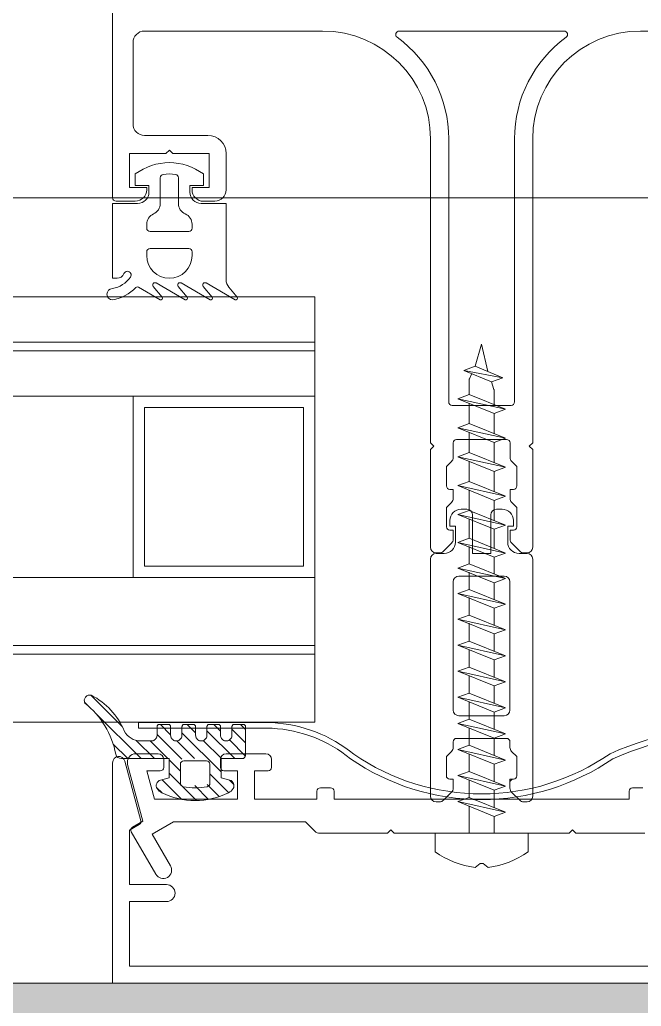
# Model space of a CAD drawing. Extents: x -2598 to 23780, y 0 to 8114.
# Drawn here: x 4485.1 to 4490.57, y 319.8 to 328.49 of the extents above; entities that cross this region are included whole.
import ezdxf

# ---------------------------------------------------------------- set-up
doc = ezdxf.new("R2010")
doc.units = 0
doc.header["$LTSCALE"] = 25
doc.header["$MEASUREMENT"] = 0
doc.layers.get('0').update_dxf_attribs({"color": 9, "lineweight": 9})
for name, color, linetype, lineweight in [('06D', 9, 'Continuous', 9), ('09', 9, 'Continuous', 9), ('10', 9, 'Continuous', 9), ('15', 9, 'Continuous', 9), ('40', 9, 'Continuous', 9), ('40B', 9, 'Continuous', 9)]:
    doc.layers.add(name, color=color, linetype=linetype, lineweight=lineweight)

# ---------------------------------------------------------------- blocks, each defined once
blk = doc.blocks.new('vid u')
at = {"lineweight": 5, "ltscale": 0.5}
for p, q in [((-18169.01363722594, 6488.984243593892), (-18169.5917803477, 6487.02222037829)), ((-18169.01363722594, 6488.984243593892), (-18168.46316009275, 6486.56002624704)), ((-18170.57398603112, 6486.664726745584), (-18169.57391683199, 6487.028722166215)), ((-18167.15747432501, 6486.009077898542), (-18170.57398603112, 6486.664726745584)), ((-18168.15754352408, 6485.645082477796), (-18170.57398603112, 6486.664726745584)), ((-18169.8888391411, 6486.375621543634), (-18170.09530629137, 6485.926210781574)), ((-18169.57391683199, 6487.028722166215), (-18167.15747432501, 6486.009077898542)), ((-18170.11356802681, 6484.528285822519), (-18170.11356802681, 6485.842717049892)), ((-18167.15747432501, 6486.009077898542), (-18168.15754352408, 6485.645082477796)), ((-18168.15754352408, 6485.645082477796), (-18167.92561430749, 6484.97575004605)), ((-18167.91459080944, 6483.636622873591), (-18167.91459080944, 6484.910268127103)), ((-18171.11363722594, 6484.164290401833), (-18170.11356802681, 6484.528285822519)), ((-18167.91459080947, 6482.867109540315), (-18171.11363722594, 6484.164290401833)), ((-18166.91452161039, 6483.231104960946), (-18171.11363722594, 6484.164290401833)), ((-18170.11356802681, 6484.528285822519), (-18166.91452161039, 6483.231104960946)), ((-18170.11356802681, 6484.528285822519), (-18166.91452161039, 6483.231104960946)), ((-18170.11356802681, 6481.974192856045), (-18170.11356802681, 6483.758772489174)), ((-18166.91452161039, 6483.231104960946), (-18167.91459080947, 6482.867109540315)), ((-18167.91459080947, 6481.08252990713), (-18167.91459080947, 6482.867109540315)), ((-18171.11363722594, 6481.610197435357), (-18170.11356802681, 6481.974192856045)), ((-18170.11356802681, 6481.974192856045), (-18166.91452161039, 6480.677011994471)), ((-18170.11356802681, 6481.974192856045), (-18166.91452161039, 6480.677011994471)), ((-18167.91459080947, 6480.313016573841), (-18171.11363722594, 6481.610197435357)), ((-18166.91452161039, 6480.677011994471), (-18171.11363722594, 6481.610197435357)), ((-18170.11356802681, 6479.42009988957), (-18170.11356802682, 6481.204679522702)), ((-18166.91452161039, 6480.677011994471), (-18167.91459080947, 6480.313016573841)), ((-18167.91459080944, 6478.528436940642), (-18167.91459080944, 6480.313016573827)), ((-18171.11363722594, 6479.05610446888), (-18170.11356802681, 6479.42009988957)), ((-18170.11356802681, 6479.42009988957), (-18166.91452161039, 6478.122919027996)), ((-18170.11356802681, 6479.42009988957), (-18166.91452161039, 6478.122919027996)), ((-18167.91459080947, 6477.758923607367), (-18171.11363722594, 6479.05610446888)), ((-18166.91452161039, 6478.122919027996), (-18171.11363722594, 6479.05610446888)), ((-18170.11356802681, 6476.866006923095), (-18170.11356802681, 6478.650586556224)), ((-18166.91452161039, 6478.122919027996), (-18167.91459080947, 6477.758923607367)), ((-18167.91459080947, 6475.974343974181), (-18167.91459080947, 6477.758923607367)), ((-18171.11363722594, 6476.502011502408), (-18170.11356802681, 6476.866006923095)), ((-18170.11356802681, 6476.866006923095), (-18166.91452161039, 6475.568826061523)), ((-18170.11356802681, 6476.866006923095), (-18166.91452161039, 6475.568826061523)), ((-18167.91459080947, 6475.204830640892), (-18171.11363722594, 6476.502011502408)), ((-18166.91452161039, 6475.568826061523), (-18171.11363722594, 6476.502011502408)), ((-18170.11356802681, 6474.311913956623), (-18170.11356802681, 6476.09649358975)), ((-18166.91452161039, 6475.568826061523), (-18167.91459080947, 6475.204830640892)), ((-18167.91459080947, 6473.420251007708), (-18167.91459080947, 6475.204830640892)), ((-18171.11363722594, 6473.947918535934), (-18170.11356802681, 6474.311913956623)), ((-18170.11356802681, 6474.311913956623), (-18166.91452161039, 6473.014733095048)), ((-18170.11356802681, 6474.311913956623), (-18166.91452161039, 6473.014733095048)), ((-18167.91459080947, 6472.650737674418), (-18171.11363722594, 6473.947918535934)), ((-18166.91452161039, 6473.014733095048), (-18171.11363722594, 6473.947918535934)), ((-18170.11356802681, 6471.857820990148), (-18170.11356802681, 6473.542400623276)), ((-18166.91452161039, 6473.014733095048), (-18167.91459080947, 6472.650737674418)), ((-18167.91459080947, 6470.966158041233), (-18167.91459080947, 6472.650737674418)), ((-18171.11363722594, 6471.49382556946), (-18170.11356802681, 6471.857820990148)), ((-18170.11356802681, 6471.857820990148), (-18166.91452161039, 6470.560640128574)), ((-18170.11356802681, 6471.857820990148), (-18166.91452161039, 6470.560640128574)), ((-18167.91459080947, 6470.196644707944), (-18171.11363722594, 6471.49382556946)), ((-18166.91452161039, 6470.560640128574), (-18171.11363722594, 6471.49382556946)), ((-18170.11356802681, 6469.603728023674), (-18170.11356802681, 6471.139168768307)), ((-18166.91452161039, 6470.560640128574), (-18167.91459080947, 6470.196644707944)), ((-18167.91459080947, 6468.712065074758), (-18167.91459080947, 6470.196644707944)), ((-18171.11363722594, 6469.239732602929), (-18170.11356802681, 6469.603728023674)), ((-18167.91459080947, 6467.942551741412), (-18171.11363722594, 6469.239732602929)), ((-18166.91452161039, 6468.306547162099), (-18171.11363722594, 6469.239732602929)), ((-18170.11356802681, 6469.603728023674), (-18166.91452161039, 6468.306547162099)), ((-18170.11356802681, 6469.603728023674), (-18166.91452161039, 6468.306547162099)), ((-18170.11356802681, 6467.349635057141), (-18170.11356802681, 6468.885075801834)), ((-18166.91452161039, 6468.306547162099), (-18167.91459080947, 6467.942551741412)), ((-18171.11363722594, 6466.985639636511), (-18170.11356802681, 6467.349635057141)), ((-18170.11356802681, 6467.349635057141), (-18166.91452161039, 6466.052454195627)), ((-18170.11356802681, 6467.349635057141), (-18166.91452161039, 6466.052454195627)), ((-18167.91459080947, 6466.457972108266), (-18167.91459080947, 6467.942551741412)), ((-18167.91459080947, 6465.688458774937), (-18171.11363722594, 6466.985639636511)), ((-18166.91452161039, 6466.052454195627), (-18171.11363722594, 6466.985639636511)), ((-18170.11356802681, 6465.095542090669), (-18170.11356802681, 6466.630982835301)), ((-18166.91452161039, 6466.052454195627), (-18167.91459080947, 6465.688458774937)), ((-18167.91459080947, 6464.203879141753), (-18167.91459080947, 6465.688458774937)), ((-18171.11363722594, 6464.731546669979), (-18170.11356802681, 6465.095542090669)), ((-18167.91459080947, 6463.434365808464), (-18171.11363722594, 6464.731546669979)), ((-18166.91452161039, 6463.798361229095), (-18171.11363722594, 6464.731546669979)), ((-18170.11356802681, 6465.095542090669), (-18166.91452161039, 6463.798361229095)), ((-18170.11356802681, 6465.095542090669), (-18166.91452161039, 6463.798361229095)), ((-18170.11356802681, 6462.798682583416), (-18170.11356802681, 6464.376889868886)), ((-18166.91452161039, 6463.798361229095), (-18167.91459080947, 6463.434365808464)), ((-18167.91459080947, 6461.907019634502), (-18167.91459080947, 6463.434365808464)), ((-18171.11363722594, 6462.434687162669), (-18170.11356802681, 6462.798682583416)), ((-18167.91459080947, 6461.137506301154), (-18171.11363722594, 6462.434687162669)), ((-18166.91452161039, 6461.501501721842), (-18171.11363722594, 6462.434687162669)), ((-18170.11356802681, 6462.798682583416), (-18166.91452161039, 6461.501501721842)), ((-18170.11356802681, 6462.798682583416), (-18166.91452161039, 6461.501501721842)), ((-18170.11356802681, 6460.501823076107), (-18170.11356802681, 6462.029169250012)), ((-18166.91452161039, 6461.501501721842), (-18167.91459080947, 6461.137506301154)), ((-18167.91459080947, 6459.610160127233), (-18167.91459080947, 6461.137506301154)), ((-18171.11363722594, 6460.137827655419), (-18170.11356802681, 6460.501823076107)), ((-18170.11356802681, 6460.501823076107), (-18166.91452161039, 6459.204642214591)), ((-18170.11356802681, 6460.501823076107), (-18166.91452161039, 6459.204642214591)), ((-18167.91459080947, 6458.840646793904), (-18171.11363722594, 6460.137827655419)), ((-18166.91452161039, 6459.204642214591), (-18171.11363722594, 6460.137827655419)), ((-18170.11356802681, 6458.204963568797), (-18170.11356802681, 6459.732309742762)), ((-18166.91452161039, 6459.204642214591), (-18167.91459080947, 6458.840646793904)), ((-18167.91459080947, 6457.313300619922), (-18167.91459080947, 6458.840646793904)), ((-18171.11363722594, 6457.840968148168), (-18170.11356802681, 6458.204963568797)), ((-18167.91459080947, 6456.543787286594), (-18171.11363722594, 6457.840968148168)), ((-18166.91452161039, 6456.907782707282), (-18171.11363722594, 6457.840968148168)), ((-18170.11356802681, 6458.204963568797), (-18166.91452161039, 6456.907782707282)), ((-18170.11356802681, 6455.909190680333), (-18170.11356802681, 6457.435450235492)), ((-18166.91452161039, 6456.907782707282), (-18167.91459080947, 6456.543787286594)), ((-18171.11363722594, 6455.545195259588), (-18170.11356802681, 6455.909190680333)), ((-18170.11356802681, 6455.909190680333), (-18166.91452161039, 6454.612009818759)), ((-18167.91459080947, 6455.017527731418), (-18167.91459080947, 6456.543787286594)), ((-18167.91459080947, 6454.248014398071), (-18171.11363722594, 6455.545195259588)), ((-18166.91452161039, 6454.612009818759), (-18171.11363722594, 6455.545195259588)), ((-18170.11356802681, 6453.609052282073), (-18170.11356802681, 6455.139677346929)), ((-18166.91452161039, 6454.612009818759), (-18167.91459080947, 6454.248014398071)), ((-18167.91459080947, 6452.717389333199), (-18167.91459080947, 6454.248014398071)), ((-18171.11363722594, 6453.245056861444), (-18170.11356802681, 6453.609052282073)), ((-18170.11356802681, 6453.609052282073), (-18166.91452161039, 6452.311871420558)), ((-18170.11356802681, 6453.609052282073), (-18166.91452161039, 6452.311871420558)), ((-18166.91452161039, 6452.311871420558), (-18171.11363722594, 6453.245056861444)), ((-18167.91459080947, 6451.947875999869), (-18171.11363722594, 6453.245056861444)), ((-18170.11356802681, 6451.30891388393), (-18170.11356802681, 6452.83953894877)), ((-18166.91452161039, 6452.311871420558), (-18167.91459080947, 6451.947875999869)), ((-18167.91459080947, 6450.417250935015), (-18167.91459080947, 6451.947875999869)), ((-18170.11356802681, 6451.30891388393), (-18171.11363722594, 6450.944918463184)), ((-18167.91459080947, 6449.647737601667), (-18171.11363722594, 6450.944918463184)), ((-18171.11363722594, 6450.944918463184), (-18166.91452161039, 6450.011733022356)), ((-18166.91452161039, 6450.011733022356), (-18170.11356802681, 6451.30891388393)), ((-18170.11356802681, 6449.00877548567), (-18170.11356802681, 6450.539400550526)), ((-18166.91452161034, 6450.011733022356), (-18167.91459080947, 6449.647737601667)), ((-18171.11363722594, 6448.644780065039), (-18170.11356802681, 6449.00877548567)), ((-18170.11356802681, 6449.00877548567), (-18166.91452161034, 6447.711594624154)), ((-18167.91459080947, 6448.117112536812), (-18167.91459080947, 6449.647737601667)), ((-18167.91459080947, 6447.347599203466), (-18171.11363722594, 6448.644780065039)), ((-18166.91452161034, 6447.711594624154), (-18171.11363722594, 6448.644780065039)), ((-18170.11356802681, 6445.876057660944), (-18170.11356802681, 6448.239262152364)), ((-18166.91452161034, 6447.711594624154), (-18167.91459080947, 6447.347599203466)), ((-18167.91459080947, 6445.876057660944), (-18167.91459080947, 6447.347599203466)), ((-18164.91363722594, 6445.876057660944), (-18173.11363722594, 6445.876057660944)), ((-18173.11363722594, 6444.224202812359), (-18173.11363722594, 6445.876057660944)), ((-18164.91363722594, 6444.224202812359), (-18164.91363722594, 6445.876057660944))]:
    blk.add_line(p, q, dxfattribs=at)
blk.add_lwpolyline([(-18169.59308919878, 6442.846208771737), (-18169.13863722594, 6443.182609392285), (-18168.88863722594, 6443.182609392285), (-18168.4341852531, 6442.846208771737)], dxfattribs=at)
for centre, radius, start, end in [((-18169.91356802686, 6485.842717049892), 0.2, 155.325123865748, 180), ((-18168.11459080945, 6484.910268127103), 0.2, 0, 19.11162363727559), ((-18168.562277543, 6450.665970408748), 7.887410521162607, 234.7573058596334, 262.4904896379558), ((-18169.46499690888, 6450.665970408748), 7.887410521162613, 277.5095103620442, 305.2426941403664)]:
    blk.add_arc(centre, radius, start, end, dxfattribs=at)
blk = doc.blocks.new('*U465')
at = {"layer": '10'}
h = blk.add_hatch(dxfattribs=at)
h.set_pattern_fill('LINE', color=256, scale=0.6666666666715167, angle=585.0000000000001, style=0)
h.set_pattern_definition([(134.9999999999999, (54.08257083702352, -143.591873856265), (0.0589255650993077, 0.0589255650993076), [])])
edge = h.paths.add_edge_path()
edge.add_arc((-3.724112742561203, -23.01631543597887), 0.6254947507205308, 382.66119677713436, 422.7999977533498, ccw=False)
edge.add_arc((-3.003038380344435, -22.70189300089169), 0.1615246373840444, 207.0399911032214, 269.8973059514558)
edge.add_line((-3.003327888753744, -22.86341737882685), (-2.922681304442392, -22.86341737882685))
edge.add_line((-2.922681304443868, -22.86341737882685), (-2.908930808625711, -22.86341737882685))
edge.add_line((-2.908930808624234, -22.86341737882685), (-2.901684862210744, -22.86288960382808))
edge.add_line((-2.901684862216654, -22.86288960382717), (-2.894240066035251, -22.86121154462581))
edge.add_line((-2.89424006602934, -22.86121154462671), (-2.886867507665158, -22.85828629342723))
edge.add_line((-2.886867507668114, -22.85828629342632), (-2.879875461587232, -22.85410883462737))
edge.add_line((-2.879875461587232, -22.85410883462737), (-2.873575976287668, -22.84877095602769))
edge.add_line((-2.87357597628619, -22.8487709560286), (-2.868239588628569, -22.8424729618273))
edge.add_line((-2.868239588632889, -22.8424729618273), (-2.864062096215491, -22.83548088202952))
edge.add_line((-2.864062096218333, -22.83548088202952), (-2.861137499516701, -22.82810897802847))
edge.add_line((-2.861137499513858, -22.82810897803029), (-2.858930808635193, -22.8134173788294))
edge.add_line((-2.858930808636671, -22.81341737882758), (-2.858930808636671, -22.73765655195257))
edge.add_line((-2.858930808636671, -22.73765655195257), (-2.858719652597812, -22.73475800855249))
edge.add_line((-2.858719652593379, -22.73475800855158), (-2.858048233911347, -22.73177909955121))
edge.add_line((-2.858048233918737, -22.73177909955121), (-2.856878285160121, -22.72883073455159))
edge.add_line((-2.856878285149888, -22.72883073455159), (-2.855207310770367, -22.72603375855033))
edge.add_line((-2.855207310773323, -22.72603375855124), (-2.853072537707987, -22.72351556675221))
edge.add_line((-2.853072537707987, -22.7235155667513), (-2.850553042926833, -22.72137913555344))
edge.add_line((-2.850553042923991, -22.72137913555344), (-2.847756277106952, -22.71970803055229))
edge.add_line((-2.847756277111386, -22.71970803055319), (-2.844807428515252, -22.71853728395308))
edge.add_line((-2.844807428510932, -22.7185372839549), (-2.838931113808428, -22.71765533115376))
edge.add_line((-2.838931113812748, -22.71765533115104), (-2.758930808629372, -22.71765533115104))
edge.add_line((-2.758930808626416, -22.71765533115104), (-2.756032391351425, -22.71786611695279))
edge.add_line((-2.756032391353016, -22.71786611695279), (-2.75305418802958, -22.71853892175204))
edge.add_line((-2.753054188035378, -22.71853892175295), (-2.750104989276508, -22.71970879255332))
edge.add_line((-2.750104989269345, -22.71970879255514), (-2.747308375308818, -22.7213787063547))
edge.add_line((-2.747308375308818, -22.72137870635379), (-2.744788289945461, -22.72351365955365))
edge.add_line((-2.744788289949894, -22.72351365955365), (-2.742654088432857, -22.72603299335424))
edge.add_line((-2.742654088437177, -22.72603299335333), (-2.740982949017109, -22.72883083275246))
edge.add_line((-2.740982949006991, -22.72883083275337), (-2.73981334778449, -22.73177976195257))
edge.add_line((-2.73981334778449, -22.73177976195166), (-2.738931113803971, -22.73765502595143))
edge.add_line((-2.738931113814203, -22.73765502595143), (-2.738931113814203, -22.81341737882758))
edge.add_line((-2.738931113814203, -22.81341737882758), (-2.738403023035232, -22.82066340542588))
edge.add_line((-2.738403023029434, -22.82066340542497), (-2.736723585627089, -22.82810897802756))
edge.add_line((-2.736723585631409, -22.82810897803029), (-2.733799232594321, -22.83548088203133))
edge.add_line((-2.733799232595799, -22.83548088202952), (-2.729621641494588, -22.8424729618273))
edge.add_line((-2.729621641496066, -22.8424729618273), (-2.724286068658386, -22.8487709560286))
edge.add_line((-2.724286068656908, -22.8487709560286), (-2.717985768559231, -22.85410883462828))
edge.add_line((-2.717985768553319, -22.85410883462737), (-2.710993821127146, -22.85828629342632))
edge.add_line((-2.710993821122826, -22.85828629342632), (-2.703621019108652, -22.86121154462581))
edge.add_line((-2.703621019115928, -22.86121154462671), (-2.688931113816408, -22.86341737882685))
edge.add_line((-2.68893111381493, -22.86341737882685), (-2.681684861214591, -22.86288960382808))
edge.add_line((-2.681684861211635, -22.86288960382717), (-2.674239797427787, -22.86121154462581))
edge.add_line((-2.674239797432107, -22.86121154462671), (-2.666867041154603, -22.85828629342723))
edge.add_line((-2.666867041153238, -22.85828629342632), (-2.659874866789949, -22.85410883462737))
edge.add_line((-2.659874866794268, -22.85410883462737), (-2.653575347814296, -22.84877095602769))
edge.add_line((-2.653575347814296, -22.8487709560286), (-2.648238993837082, -22.8424729618273))
edge.add_line((-2.648238993828329, -22.8424729618273), (-2.644061629686063, -22.83548088202952))
edge.add_line((-2.644061629691748, -22.83548088202952), (-2.641137230910715, -22.82810897802847))
edge.add_line((-2.641137230904917, -22.82810897803029), (-2.638931113808268, -22.8134173788294))
edge.add_line((-2.638931113815658, -22.81341737882758), (-2.638931113815658, -22.73765655195257))
edge.add_line((-2.638931113815658, -22.73765655195257), (-2.638719707636653, -22.73475835975205))
edge.add_line((-2.638719707630855, -22.73475835975114), (-2.63804767151106, -22.7317815903516))
edge.add_line((-2.638047671512424, -22.73178159035251), (-2.636877956406635, -22.72883172455204))
edge.add_line((-2.636877956412547, -22.72883172455295), (-2.635206872959145, -22.7260350083543))
edge.add_line((-2.635206872954825, -22.7260350083543), (-2.633072912453883, -22.72351318895198))
edge.add_line((-2.633072912456839, -22.72351318895108), (-2.630552594793982, -22.72138073015321))
edge.add_line((-2.630552594791026, -22.72138073015231), (-2.627755931012018, -22.71970969915128))
edge.add_line((-2.627755931016451, -22.71970969915128), (-2.624806846955777, -22.71854076575255))
edge.add_line((-2.624806846954413, -22.71854076575437), (-2.618931418994691, -22.717656857154))
edge.add_line((-2.618931418991735, -22.71765685715218), (-2.538931113808359, -22.71765685715218))
edge.add_line((-2.538931113805404, -22.71765685715218), (-2.536032472707404, -22.71786813815197))
edge.add_line((-2.536032472711838, -22.71786813815288), (-2.53305417242899, -22.71854076575346))
edge.add_line((-2.533054172431945, -22.71854076575437), (-2.530105038931139, -22.7197096991531))
edge.add_line((-2.530105038928297, -22.71970969915128), (-2.527308013934373, -22.72138073015231))
edge.add_line((-2.527308013928575, -22.72138073015231), (-2.524788322449182, -22.72351318895017))
edge.add_line((-2.524788322449182, -22.72351318895108), (-2.522653380668941, -22.72603500835339))
edge.add_line((-2.522653380674853, -22.7260350083543), (-2.520982317572305, -22.72883172455295))
edge.add_line((-2.520982317566506, -22.72883172455295), (-2.519812337644964, -22.73178159035342))
edge.add_line((-2.519812337644964, -22.73178159035251), (-2.518929893105507, -22.73765655195257))
edge.add_line((-2.518929893114261, -22.73765655195257), (-2.518929893114261, -22.81341737882758))
edge.add_line((-2.518929893114261, -22.81341737882758), (-2.518401991117286, -22.82066340542588))
edge.add_line((-2.518401991108532, -22.82066340542497), (-2.516722710903252, -22.82810897802756))
edge.add_line((-2.516722710906208, -22.82810897803029), (-2.513798487686756, -22.83548088203133))
edge.add_line((-2.513798487685392, -22.83548088202952), (-2.509620975688392, -22.8424729618273))
edge.add_line((-2.509620975689756, -22.8424729618273), (-2.504285440170463, -22.8487709560286))
edge.add_line((-2.504285440173305, -22.8487709560286), (-2.497985102735412, -22.85410883462828))
edge.add_line((-2.497985102735412, -22.85410883462737), (-2.490993076234133, -22.85828629342632))
edge.add_line((-2.490993076235611, -22.85828629342632), (-2.483620144396525, -22.86121154462581))
edge.add_line((-2.483620144390613, -22.86121154462671), (-2.468929893104757, -22.86341737882685))
edge.add_line((-2.468929893103393, -22.86341737882685), (-2.46168382928505, -22.86288960382808))
edge.add_line((-2.461683829290848, -22.86288960382717), (-2.45423892271134, -22.86121154462581))
edge.add_line((-2.454238922706906, -22.86121154462671), (-2.446866296247037, -22.85828629342723))
edge.add_line((-2.446866296254313, -22.85828629342632), (-2.439874200995234, -22.85410883462737))
edge.add_line((-2.439874200987958, -22.85410883462737), (-2.433574719326372, -22.84877095602769))
edge.add_line((-2.433574719330692, -22.8487709560286), (-2.428238328035092, -22.8424729618273))
edge.add_line((-2.428238328033614, -22.8424729618273), (-2.424060884787138, -22.83548088202952))
edge.add_line((-2.424060884792936, -22.83548088202952), (-2.421136356194267, -22.82810897802847))
edge.add_line((-2.421136356191425, -22.82810897803029), (-2.418929893115715, -22.8134173788294))
edge.add_line((-2.418929893115715, -22.81341737882758), (-2.418929893115715, -22.73765502595143))
edge.add_line((-2.418929893115715, -22.73765502595143), (-2.418718577675179, -22.73475734415206))
edge.add_line((-2.418718577676656, -22.73475734415206), (-2.418047278611368, -22.73177831455269))
edge.add_line((-2.418047278606934, -22.7317783145536), (-2.416877733685794, -22.72882871255388))
edge.add_line((-2.416877733682952, -22.72882871255388), (-2.415206831946591, -22.72603217115284))
edge.add_line((-2.415206831949546, -22.72603217115284), (-2.413072408552181, -22.72351329475532))
edge.add_line((-2.413072408549226, -22.72351329475532), (-2.410552932445455, -22.72137791655223))
edge.add_line((-2.410552932449888, -22.72137791655132), (-2.407756443934147, -22.71970672675252))
edge.add_line((-2.407756443926984, -22.71970672675343), (-2.40480750692069, -22.71853753275173))
edge.add_line((-2.40480750692069, -22.71853753275173), (-2.398931724163446, -22.71765533115285))
edge.add_line((-2.398931724170722, -22.71765533115104), (-2.318931418987347, -22.71765380534998))
edge.add_line((-2.318931418984391, -22.71765380535089), (-2.316033230130813, -22.7178636593535))
edge.add_line((-2.316033230129448, -22.71786365935532), (-2.313054813023825, -22.71853716915484))
edge.add_line((-2.313054813026781, -22.71853716915211), (-2.31010558926772, -22.71970678735306))
edge.add_line((-2.310105589266242, -22.71970678735397), (-2.307309162305102, -22.72137540355197))
edge.add_line((-2.307309162303739, -22.72137540355197), (-2.304788782526031, -22.72351087535299))
edge.add_line((-2.304788782530465, -22.7235108753539), (-2.302654506449414, -22.7260297041521))
edge.add_line((-2.302654506453734, -22.7260297041521), (-2.300982829471365, -22.72882885115359))
edge.add_line((-2.300982829464203, -22.72882885115269), (-2.299812937327089, -22.73177803455201))
edge.add_line((-2.29981293733141, -22.73177803455201), (-2.298930198290292, -22.73765350015401))
edge.add_line((-2.298930198281539, -22.73765350015401), (-2.298930198281539, -22.81341737882758))
edge.add_line((-2.298930198281539, -22.81341737882758), (-2.298402280022799, -22.82066340542588))
edge.add_line((-2.298402280024276, -22.82066340542497), (-2.296722981083405, -22.82810897802756))
edge.add_line((-2.296722981090795, -22.82810897803029), (-2.293798751948713, -22.83548088203133))
edge.add_line((-2.293798751944393, -22.83548088202952), (-2.289621233129821, -22.8424729618273))
edge.add_line((-2.289621233126752, -22.8424729618273), (-2.2842857055237, -22.8487709560286))
edge.add_line((-2.284285705526655, -22.8487709560286), (-2.277985360187074, -22.85410883462828))
edge.add_line((-2.277985360184118, -22.85410883462737), (-2.270993340485858, -22.85828629342632))
edge.add_line((-2.270993340494612, -22.85828629342632), (-2.26362041457088, -22.86121154462581))
edge.add_line((-2.263620414563604, -22.86121154462671), (-2.24893019828238, -22.86341737882685))
edge.add_line((-2.248930198282266, -22.86341737882685), (-2.241684118223986, -22.86288960382808))
edge.add_line((-2.241684118229898, -22.86288960382717), (-2.234239192892971, -22.86121154462581))
edge.add_line((-2.234239192891493, -22.86121154462671), (-2.226866560508995, -22.85828629342723))
edge.add_line((-2.226866560501719, -22.85828629342632), (-2.219874458425067, -22.85410883462737))
edge.add_line((-2.219874458436663, -22.85410883462737), (-2.213574984691319, -22.84877095602769))
edge.add_line((-2.213574984684044, -22.8487709560286), (-2.208238585464926, -22.8424729618273))
edge.add_line((-2.208238585470724, -22.8424729618273), (-2.204061149049096, -22.83548088202952))
edge.add_line((-2.204061149040228, -22.83548088202952), (-2.201136626364188, -22.82810897802847))
edge.add_line((-2.201136626364302, -22.82810897803029), (-2.19893019828595, -22.8134173788294))
edge.add_line((-2.198930198294704, -22.81341737882758), (-2.198930198294704, -22.73763518955184))
edge.add_line((-2.198930198294704, -22.73763518955184), (-2.19871940707236, -22.73473815235139))
edge.add_line((-2.198719407062128, -22.73473815235047), (-2.198048360479845, -22.73176337275072))
edge.add_line((-2.198048360485756, -22.73176337275163), (-2.196880107570962, -22.7288162103514))
edge.add_line((-2.196880107573804, -22.72881621035231), (-2.195211595451098, -22.72601983335517))
edge.add_line((-2.195211595451212, -22.72601983335517), (-2.193079894528011, -22.72350138855291))
edge.add_line((-2.193079894528011, -22.72350138855291), (-2.190563270330414, -22.72136653795497))
edge.add_line((-2.190563270324616, -22.72136653795497), (-2.18776947526652, -22.71969583635473))
edge.add_line((-2.187769475267998, -22.71969583635382), (-2.184823444526557, -22.71852431575189))
edge.add_line((-2.184823444523715, -22.71852431575371), (-2.178951865763849, -22.71763549475418))
edge.add_line((-2.178951865763849, -22.71763549475418), (-2.098951560580474, -22.71755004555507))
edge.add_line((-2.098951560589227, -22.71755004555325), (-2.09605159487404, -22.71775713855186))
edge.add_line((-2.096051594875518, -22.71775713855277), (-2.093071049210323, -22.71842716335414))
edge.add_line((-2.093071049200204, -22.71842716335505), (-2.090118899123751, -22.71959546135531))
edge.add_line((-2.090118899131027, -22.7195954613544), (-2.087318967086446, -22.72126520255369))
edge.add_line((-2.087318967077806, -22.72126520255278), (-2.084796137761657, -22.72339854575421))
edge.add_line((-2.084796137763134, -22.72339854575512), (-2.082658734664676, -22.7259204625534))
edge.add_line((-2.082658734666154, -22.72592046255431), (-2.080985478364425, -22.72871913695326))
edge.add_line((-2.080985478362947, -22.72871913695235), (-2.079814314381167, -22.73166975335517))
edge.add_line((-2.079814314381167, -22.73166975335425), (-2.078930503445974, -22.73754974035274))
edge.add_line((-2.07893050344893, -22.73754974035364), (-2.07893050344893, -22.9892850173037))
edge.add_arc((-2.108930503453109, -22.98928501730279), 0.0299999999983993, 269.99999999999994, 360, ccw=False)
edge.add_line((-2.108930503453109, -23.01928501730163), (-2.293103443119605, -23.01928501730163))
edge.add_line((-2.293103443110965, -23.01928501730163), (-2.293103443110965, -23.18928501730079))
edge.add_line((-2.293103443110965, -23.18928501729988), (-2.218117040009872, -23.20881546617329))
edge.add_arc((-2.230719271549162, -23.25720124673626), 0.0500000000016979, 327.9605935086705, 435.4014640604238, ccw=False)
edge.add_arc((-2.273103443127581, -23.2306761265645), 0.1000000000096152, 296.3877999626419, 327.960593512649, ccw=False)
edge.add_arc((-2.523103443123944, -22.72678501729842), 0.6625000000053745, 243.61220003876122, 296.3877999612387, ccw=False)
edge.add_arc((-2.773103443108595, -23.23067612657633), 0.1000000000019964, 212.0394064820503, 243.6122000308444, ccw=False)
edge.add_arc((-2.815487614687016, -23.25720124673899), 0.0500000000069265, 104.59853593852549, 212.0394064833725, ccw=False)
edge.add_line((-2.828089846221985, -23.20881546617329), (-2.753103443128168, -23.18928501729988))
edge.add_line((-2.753103443125212, -23.18928501729988), (-2.753103443125212, -23.01928501730072))
edge.add_line((-2.753103443125212, -23.01928501730163), (-3.173103443124603, -23.01928501730163))
edge.add_arc((-3.173103443114484, -22.96928501730508), 0.0499999999949068, 193.1597880743703, 269.9999999916623, ccw=False)
edge.add_arc((-3.971133191325122, -23.12469570005305), 0.7630586476258935, 370.8798435970469, 411.3381814125703)
edge.add_arc((-3.451129296104056, -22.50682708006479), 0.0485886091209949, 74.56828593339918, 206.9707303244379, ccw=False)
edge = h.paths.add_edge_path(flags=16)
edge.add_arc((-2.623103443110778, -23.21739425380383), 0.0299999999977899, 179.999999993052, 259.1759609296883, ccw=False)
edge.add_line((-2.653103443115071, -23.2173942538011), (-2.653103443115071, -23.0492850173041))
edge.add_arc((-2.623103443110778, -23.04928501729955), 0.0299999999983993, 90, 180.000000006948, ccw=False)
edge.add_line((-2.623103443110778, -23.01928501730163), (-2.423103443116644, -23.01928501730163))
edge.add_arc((-2.423103443113689, -23.04928501729955), 0.0299999999983993, 359.9999999930519, 450, ccw=False)
edge.add_line((-2.393103443121106, -23.04928501730319), (-2.393103443121106, -23.2173942538002))
edge.add_arc((-2.423103443125398, -23.21739425380383), 0.0300000000056753, 280.82403907031164, 360.000000006948, ccw=False)
edge.add_arc((-2.523103443112233, -22.69436820284318), 0.5624999999791568, 259.1759609414076, 280.82403905859235, ccw=False)
for p, q in [((-1.468840347965794, -18.9468617151615), (-1.468840347965794, -22.6988617151037)), ((-0.1302390465587564, -20.82069056695218), (-0.1802390465616668, -20.82069056695218)), ((-0.08023904655584599, -21.21069056696251), (-0.08023904655584599, -20.87069056695509)), ((0.0797609534476465, -20.87069056695509), (0.0797609534476465, -21.21069056696251)), ((0.1797609534534672, -20.82069056695218), (0.1297609534505568, -20.82069056695218)), ((-0.2802390465602116, -20.92069056695436), (-0.2802390465602116, -20.97069056695727)), ((0.279760953452012, -20.97069056695727), (0.279760953452012, -20.92069056695436)), ((-0.2802390465602116, -20.97069056695727), (-0.2302390465573012, -20.97069056695727)), ((-0.2302390465573012, -20.97069056695727), (-0.2302390465573012, -21.11069056696033)), ((0.2297609534491016, -21.11069056696033), (0.2297609534491016, -20.97069056695727)), ((0.2297609534491016, -20.97069056695727), (0.279760953452012, -20.97069056695727)), ((-0.330239046563122, -21.21069056696251), (-0.400239046562831, -21.21069056696251)), ((0.0797609534476465, -21.21069056696251), (-0.08023904655584599, -21.21069056696251)), ((0.3997609534546313, -21.21069056696251), (0.3297609534549224, -21.21069056696251)), ((-0.4502390465657414, -21.26069056696542), (-0.4502390465657414, -23.3506905669874)), ((0.4497609534575418, -23.3506905669874), (0.4497609534575418, -21.26069056696542)), ((-0.2502390465613757, -21.46069056696979), (-0.2502390465613757, -22.59069056697081)), ((0.1997609534502658, -21.41069056696688), (-0.2002390465584654, -21.41069056696688)), ((0.2497609534531762, -22.59069056697081), (0.2497609534531762, -21.46069056696979)), ((-0.2002390465584654, -22.64069056697008), (0.1997609534502658, -22.64069056697008)), ((-0.2502390465613757, -22.91997988886032), (-0.2502390465613757, -22.87069056697693)), ((-0.2202390465552639, -22.84069056697445), (0.2197609534470644, -22.84069056697445)), ((0.2497609534531762, -22.87069056697693), (0.2497609534531762, -22.91997988886032)), ((-0.3102390465590474, -23.00069056698157), (-0.2648837075046799, -22.95533522791993)), ((0.2644056143964804, -22.95533522791993), (0.3097609534508479, -23.00069056698157)), ((-0.3102390465590474, -23.17069056698347), (-0.3102390465590474, -23.00069056698157)), ((0.3097609534508479, -23.00069056698157), (0.3097609534508479, -23.17069056698347)), ((-0.2502390465613757, -23.20069056698594), (-0.2802390465602116, -23.20069056698594)), ((-0.2502390465613757, -23.27997988886818), (-0.2502390465613757, -23.20069056698594)), ((0.279760953452012, -23.20069056698594), (0.2497609534531762, -23.20069056698594)), ((0.2497609534531762, -23.20069056698594), (0.2497609534531762, -23.27997988886818)), ((0.2497609534459002, -23.22058159906919), (0.2696519855291513, -23.20069056698594)), ((-0.3355943856166164, -23.386045906047), (-0.2648837075046799, -23.31533522792779)), ((0.2644056143964804, -23.31533522792779), (0.3351162925084168, -23.386045906047)), ((-0.400239046562831, -23.4006905669903), (-0.3709497246762226, -23.4006905669903)), ((0.3704716315752989, -23.4006905669903), (0.3997609534546313, -23.4006905669903))]:
    blk.add_line(p, q, dxfattribs=at)
for points in [[(2.970000000022025, -16.60519760310126), (1.400000000014586, -16.60519760310126, 0.4142135623730951), (0.4500000000051046, -17.55519760310471), (0.4500000000051046, -20.23519760313138), (0.4200000000009254, -20.26519760313022), (0.4500000000051046, -20.29519760312906), (0.4500000000051046, -21.15519760313146, -0.4142135623730951), (0.4000000000058322, -21.20519760313346), (0.3707106781254765, -21.20519760313346, -0.1989123673796125), (0.3353553390664388, -21.19055294219015), (0.2646446609482496, -21.11984226408095, -0.1989123673796818), (0.2499999999964189, -21.08448692501861), (0.2499999999964189, -21.00519760313364), (0.280000000000598, -21.00519760313364, 0.414213562372651), (0.3100000000047771, -20.9751976031348), (0.3100000000047771, -20.80519760313018), (0.2646446609482496, -20.75984226407399, -0.1989123673796818), (0.2499999999964189, -20.72448692501166), (0.2499999999964189, -20.64519760312942), (0.280000000000598, -20.64519760312942, 0.4142135623730951), (0.3100000000047771, -20.61519760313058), (0.3100000000047771, -20.4451976031296), (0.2646446609482496, -20.39984226406978, -0.1989123673796818), (0.2499999999964189, -20.36448692501108), (0.2499999999964189, -20.23519760313138, 0.4142135623730951), (0.2200000000038358, -20.205197603128), (5.68e-14, -20.205197603128), (-0.2200000000037221, -20.205197603128, 0.4142135623726511), (-0.2500000000080149, -20.23519760313138), (-0.2500000000080149, -20.36448692501108, -0.1989123673796961), (-0.2646446609481359, -20.39984226406978), (-0.3100000000047771, -20.4451976031296), (-0.3100000000047771, -20.61519760313058, 0.4142135623728732), (-0.280000000000598, -20.64519760312942), (-0.2500000000080149, -20.64519760312942), (-0.2500000000080149, -20.72448692501166, -0.1989123673796125), (-0.2646446609481359, -20.75984226407399), (-0.3100000000047771, -20.80519760313018), (-0.3100000000047771, -20.9751976031348, 0.4142135623724289), (-0.280000000000598, -21.00519760313364), (-0.2500000000080149, -21.00519760313364), (-0.2500000000080149, -21.08448692501861, -0.1989123673796125), (-0.2646446609481359, -21.11984226408095), (-0.3353553390663251, -21.19055294219015, -0.1989123673797164), (-0.3707106781254765, -21.20519760313346), (-0.4000000000058322, -21.20519760313346, -0.4142135623729619), (-0.4500000000051046, -21.15519760313146), (-0.4500000000051046, -20.29519760312906), (-0.4200000000008118, -20.26519760313022), (-0.4500000000051046, -20.23519760313138), (-0.4500000000051046, -17.55519760310471, 0.4142135623730951), (-1.400000000002876, -16.60519760310126), (-2.970000000021912, -16.60519760310126, 0.4142135623730951), (-3.070000000020456, -16.70519760310253), (-3.070000000020456, -17.42519760310552, 0.4142135623730951), (-2.970000000021912, -17.52519760310679), (-2.410000000009119, -17.52519760310679, -0.4142135623730951), (-2.250000000013812, -17.68519760310755), (-2.250000000013812, -18.00519760310999, -0.4142135623730284), (-2.350000000023953, -18.10519760311126), (-2.450000000010902, -18.10519760311126, -0.4142135623730284), (-2.550000000021043, -18.00519760310999), (-2.550000000021043, -17.98519760311228), (-2.40000000001163, -17.98519760311228), (-2.40000000001163, -17.68519760310755), (-2.720000000013953, -17.68519760310755), (-2.750000000018133, -17.6551976031069), (-2.780000000022425, -17.68519760310755), (-3.100000000024748, -17.68519760310482), (-3.100000000024748, -17.98519760310592), (-2.950000000026932, -17.98519760311228), (-2.950000000026932, -18.00519760310999, -0.4142135623730951), (-3.050000000013767, -18.10519760311126), (-3.220000000018274, -18.10519760311126, -0.4142135623735389), (-3.250000000022566, -18.07519760311334), (-3.250000000022566, -16.60519760310126), (-3.250000000022566, -15.53519760308972, -0.4142135623733171)], [(3.250000000022566, -22.70176070672915), (3.250000000022566, -22.75176070672842), (2.451769048941002, -22.75176070672842, 0.1022802633145562), (1.155710994714866, -23.0196858574318, -0.152313128437638), (-8.040716642199999e-05, -23.38013236872848, -0.1523131284414806), (-1.155871809047596, -23.0196858574318, 0.1591083345583949), (-1.844920634288484, -22.75176070672842), (-3.022205836712657, -22.75176070672842), (-3.022205836712657, -22.70176070672915), (-1.843552712754956, -22.70176070672915, -0.1589671073422844), (-1.125793546317083, -22.97969272437058, 0.1520535596540487), (-8.040716642199999e-05, -23.33013236872921, 0.1529437832241588), (1.131308121613585, -22.97576540348928, -0.1026599640168839), (2.451769048941002, -22.70176070672915), (3.250000000022566, -22.70176070672915)], [(1.437573593135482, -23.67599121911826), (0.8300000000041904, -23.67599121911826), (0.8000000000000113, -23.64599121912033), (0.7700000000074283, -23.67599121911826), (5.68e-14, -23.67599121911826), (-0.7700000000074283, -23.67599121911826), (-0.8000000000116074, -23.64599121912033), (-0.8300000000041904, -23.67599121911826), (-1.437573593123886, -23.67599121911826, -0.198912367379658), (-1.458786796570905, -23.66720442255791), (-1.550000000012403, -23.57599121911698), (-2.713397459646273, -23.57599121911698), (-2.901076951569109, -23.68434802431057), (-2.739913552889731, -23.96349121911953, -1), (-2.869817363463937, -24.03849121912208), (-3.085980762135534, -23.66408522988968, -0.414213562373095), (-3.075000000025113, -23.62310446777519), (-2.983419013434001, -23.57023016052062), (-3.117455342180335, -23.06999977156465, -0.4931454260313039), (-3.045320042795367, -22.97599121911389), (-2.850000000016677, -22.97599121911389, -0.4142135623730951), (-2.800000000017405, -23.02599121911317), (-2.800000000017405, -23.09599121911379, -0.4142135623730951), (-2.830000000021698, -23.12599121911444), (-2.947161051960563, -23.12599121911444), (-2.88017375387011, -23.37599121911444), (-2.150000000015268, -23.37599121911444), (-2.150000000015268, -23.12599121911444), (-2.270000000020502, -23.12599121911444, -0.4142135623730951), (-2.300000000013085, -23.09599121911379), (-2.300000000013085, -23.02599121911317, -0.414213562373095), (-2.250000000013812, -22.97599121911389), (-1.90000000000731, -22.97599121911389, -0.4142135623730951), (-1.850000000008037, -23.02599121911317), (-1.850000000008037, -23.09599121911379, -0.4142135623730951), (-1.880000000012216, -23.12599121911444), (-2.00000000001745, -23.12599121911444), (-2.00000000001745, -23.37599121911444), (-1.450000000013858, -23.37599121911444), (-1.450000000013858, -23.30599121911655, -0.414213562373095), (-1.420000000009565, -23.27599121911589), (-1.33000000000851, -23.27599121911589, -0.4142135623730951), (-1.300000000004331, -23.30599121911655), (-1.300000000004331, -23.37599121911444), (1.300000000016041, -23.37599121911444), (1.300000000016041, -23.30599121911655, -0.414213562373095), (1.330000000008624, -23.27599121911589), (1.420000000009679, -23.27599121911589, -0.4142135623730951)]]:
    blk.add_lwpolyline(points, format="xyb", dxfattribs=at)
for points in [[(0.2600000000055047, -19.905197603126, 0.4142135623730951), (0.2899999999980878, -19.87519760312807), (0.2899999999980878, -17.55519760310471, -0.2391816023823669), (0.7445145166836369, -16.65940812942244, 0.7252470296342042), (0.7267986928123378, -16.60519760310126), (5.68e-14, -16.60519760310126), (-0.7267986928123378, -16.60519760310126, 0.7252470296342604), (-0.7445145166836369, -16.65940812942244, -0.2391816023823647), (-0.2899999999980878, -17.55519760310471), (-0.2900000000096838, -19.87519760312807, 0.4142135623733171), (-0.2600000000055047, -19.905197603126), (5.68e-14, -19.905197603126)], [(-2.470000841030753, -18.12519784340657, -0.4142135623726288), (-2.570000841036574, -18.02519784340438), (-2.570000841036574, -17.96519784340671), (-2.450000841033954, -17.96519784340671), (-2.450000841033954, -17.86519784340453, 0.3333333333332321), (-3.050000841047051, -17.86519784340453), (-3.050000841047051, -17.96519784340671), (-2.930000841044432, -17.96519784340671), (-2.930000841044432, -18.02519784340438, -0.4142135623730951), (-3.030000841042976, -18.12519784340657), (-3.250000841051416, -18.12519784340657), (-3.250000841051416, -18.78467284872204), (-3.210521446608083, -18.78467284872204, 0.3076847592327314), (-3.15008207709053, -18.74359109725083, -1.128701775593258), (-3.093050200151822, -18.77457037768727, -0.2012120834861351), (-3.251295199175558, -18.87516656883054, 0.9785310008365528), (-3.250821673778602, -18.97519784343058, 0.1612998685772857), (-3.044731790725393, -18.86481259009997, -0.3075716929249019), (-3.022312757575321, -18.86316905927197), (-2.831753973625212, -18.97318822449051, 0.8390996311750223), (-2.812763306976023, -18.95055602928733), (-2.891905644590053, -18.85623786410906, -0.8390996311790603), (-2.866584755722044, -18.82606160383693), (-2.611753973616771, -18.97318822449051, 0.8390996311775001), (-2.592763306967583, -18.95055602928733), (-2.671905644581613, -18.85623786410906, -0.8390996311751685), (-2.64658475572088, -18.82606160383693), (-2.391753973615607, -18.97318822449051, 0.8390996311802112), (-2.372763306966419, -18.95055602928733), (-2.451905644573173, -18.85623786410906, -0.8390996311790603), (-2.42658475571244, -18.82606160383693), (-2.171753973607167, -18.97318822449051, 0.8390996311805551), (-2.152763306957979, -18.95055602928733), (-2.226605285339076, -18.8625545862651, -0.1763269807083487), (-2.250000841029589, -18.79827582529651), (-2.250000841029589, -18.12519784340657)], [(-2.670000841035118, -18.12519784340657), (-2.670000841042394, -17.89859178779261, 0.3750467088369516), (-2.695946786983597, -17.86886697247064, 0.06787888806713), (-2.804054895097408, -17.86886697247064, 0.3750467088364983), (-2.830000841038612, -17.89859178779261), (-2.830000841038612, -18.12519784340657, -0.29821662669872), (-2.890000841043558, -18.21684935730627, 0.2982166266987449), (-2.950000841048507, -18.30850087120962), (-2.950000841048507, -18.34158685996408, 0.4142135623731131), (-2.920000841042393, -18.37158685996292), (-2.580000841038611, -18.37158685996292, 0.4142135623730951), (-2.550000841039775, -18.34158685996408), (-2.550000841039775, -18.30850087120962, 0.2982166266986086), (-2.610000841037447, -18.21684935730627, -0.2982166266982826)], [(-2.950000841048507, -18.55158685996321), (-2.950000841048507, -18.58467284871403, 0.9999999999999428), (-2.550000841039775, -18.58467284871403), (-2.550000841039775, -18.55158685996321, 0.4142135623731684), (-2.580000841038611, -18.52158685996437), (-2.920000841042393, -18.52158685996437, 0.4142135623730951)], [(-3.438200366807848, -22.45999017449412, -0.1769515108642634), (-3.146906667960195, -22.77532408628939, 0.2813571843793212), (-3.003327888753744, -22.86341737882685), (-2.922681304443868, -22.86341737882685), (-2.908930808624234, -22.86341737882685), (-2.901684862216654, -22.86288960382717), (-2.89424006602934, -22.86121154462671), (-2.886867507668114, -22.85828629342632), (-2.879875461587232, -22.85410883462737), (-2.87357597628619, -22.8487709560286), (-2.868239588632889, -22.8424729618273), (-2.864062096218333, -22.83548088202952), (-2.861137499513858, -22.82810897803029), (-2.858930808636671, -22.81341737882758), (-2.858930808636671, -22.73765655195257), (-2.858719652593379, -22.73475800855158), (-2.858048233918737, -22.73177909955121), (-2.856878285149888, -22.72883073455159), (-2.855207310773323, -22.72603375855124), (-2.853072537707987, -22.7235155667513), (-2.850553042923991, -22.72137913555344), (-2.847756277111386, -22.71970803055319), (-2.844807428510932, -22.7185372839549), (-2.838931113812748, -22.71765533115104), (-2.758930808626416, -22.71765533115104), (-2.756032391353016, -22.71786611695279), (-2.753054188035378, -22.71853892175295), (-2.750104989269345, -22.71970879255514), (-2.747308375308818, -22.72137870635379), (-2.744788289949894, -22.72351365955365), (-2.742654088437177, -22.72603299335333), (-2.740982949006991, -22.72883083275337), (-2.73981334778449, -22.73177976195166), (-2.738931113814203, -22.73765502595143), (-2.738931113814203, -22.81341737882758), (-2.738403023029434, -22.82066340542497), (-2.736723585631409, -22.82810897803029), (-2.733799232595799, -22.83548088202952), (-2.729621641496066, -22.8424729618273), (-2.724286068656908, -22.8487709560286), (-2.717985768553319, -22.85410883462737), (-2.710993821122826, -22.85828629342632), (-2.703621019115928, -22.86121154462671), (-2.68893111381493, -22.86341737882685), (-2.681684861211635, -22.86288960382717), (-2.674239797432107, -22.86121154462671), (-2.666867041153238, -22.85828629342632), (-2.659874866794268, -22.85410883462737), (-2.653575347814296, -22.8487709560286), (-2.648238993828329, -22.8424729618273), (-2.644061629691748, -22.83548088202952), (-2.641137230904917, -22.82810897803029), (-2.638931113815658, -22.81341737882758), (-2.638931113815658, -22.73765655195257), (-2.638719707630855, -22.73475835975114), (-2.638047671512424, -22.73178159035251), (-2.636877956412547, -22.72883172455295), (-2.635206872954825, -22.7260350083543), (-2.633072912456839, -22.72351318895108), (-2.630552594791026, -22.72138073015231), (-2.627755931016451, -22.71970969915128), (-2.624806846954413, -22.71854076575437), (-2.618931418991735, -22.71765685715218), (-2.538931113805404, -22.71765685715218), (-2.536032472711838, -22.71786813815288), (-2.533054172431945, -22.71854076575437), (-2.530105038928297, -22.71970969915128), (-2.527308013928575, -22.72138073015231), (-2.524788322449182, -22.72351318895108), (-2.522653380674853, -22.7260350083543), (-2.520982317566506, -22.72883172455295), (-2.519812337644964, -22.73178159035251), (-2.518929893114261, -22.73765655195257), (-2.518929893114261, -22.81341737882758), (-2.518401991108532, -22.82066340542497), (-2.516722710906208, -22.82810897803029), (-2.513798487685392, -22.83548088202952), (-2.509620975689756, -22.8424729618273), (-2.504285440173305, -22.8487709560286), (-2.497985102735412, -22.85410883462737), (-2.490993076235611, -22.85828629342632), (-2.483620144390613, -22.86121154462671), (-2.468929893103393, -22.86341737882685), (-2.461683829290848, -22.86288960382717), (-2.454238922706906, -22.86121154462671), (-2.446866296254313, -22.85828629342632), (-2.439874200987958, -22.85410883462737), (-2.433574719330692, -22.8487709560286), (-2.428238328033614, -22.8424729618273), (-2.424060884792936, -22.83548088202952), (-2.421136356191425, -22.82810897803029), (-2.418929893115715, -22.81341737882758), (-2.418929893115715, -22.73765502595143), (-2.418718577676656, -22.73475734415206), (-2.418047278606934, -22.7317783145536), (-2.416877733682952, -22.72882871255388), (-2.415206831949546, -22.72603217115284), (-2.413072408549226, -22.72351329475532), (-2.410552932449888, -22.72137791655132), (-2.407756443926984, -22.71970672675343), (-2.40480750692069, -22.71853753275173), (-2.398931724170722, -22.71765533115104), (-2.318931418984391, -22.71765380535089), (-2.316033230129448, -22.71786365935532), (-2.313054813026781, -22.71853716915211), (-2.310105589266242, -22.71970678735397), (-2.307309162303739, -22.72137540355197), (-2.304788782530465, -22.7235108753539), (-2.302654506453734, -22.7260297041521), (-2.300982829464203, -22.72882885115269), (-2.29981293733141, -22.73177803455201), (-2.298930198281539, -22.73765350015401), (-2.298930198281539, -22.81341737882758), (-2.298402280024276, -22.82066340542497), (-2.296722981090795, -22.82810897803029), (-2.293798751944393, -22.83548088202952), (-2.289621233126752, -22.8424729618273), (-2.284285705526655, -22.8487709560286), (-2.277985360184118, -22.85410883462737), (-2.270993340494612, -22.85828629342632), (-2.263620414563604, -22.86121154462671), (-2.248930198282266, -22.86341737882685), (-2.241684118229898, -22.86288960382717), (-2.234239192891493, -22.86121154462671), (-2.226866560501719, -22.85828629342632), (-2.219874458436663, -22.85410883462737), (-2.213574984684044, -22.8487709560286), (-2.208238585470724, -22.8424729618273), (-2.204061149040228, -22.83548088202952), (-2.201136626364302, -22.82810897803029), (-2.198930198294704, -22.81341737882758), (-2.198930198294704, -22.73763518955184), (-2.198719407062128, -22.73473815235047), (-2.198048360485756, -22.73176337275163), (-2.196880107573804, -22.72881621035231), (-2.195211595451212, -22.72601983335517), (-2.193079894528011, -22.72350138855291), (-2.190563270324616, -22.72136653795497), (-2.187769475267998, -22.71969583635382), (-2.184823444523715, -22.71852431575371), (-2.178951865763849, -22.71763549475418), (-2.098951560589227, -22.71755004555325), (-2.096051594875518, -22.71775713855277), (-2.093071049200204, -22.71842716335505), (-2.090118899131027, -22.7195954613544), (-2.087318967077806, -22.72126520255278), (-2.084796137763134, -22.72339854575512), (-2.082658734666154, -22.72592046255431), (-2.080985478362947, -22.72871913695235), (-2.079814314381167, -22.73166975335425), (-2.07893050344893, -22.73754974035364), (-2.07893050344893, -22.98928501730279, -0.4142135623730951), (-2.108930503453109, -23.01928501730163), (-2.293103443110965, -23.01928501730163), (-2.293103443110965, -23.18928501729988), (-2.218117040014192, -23.20881546617329, -0.5064562203475484), (-2.188335099970743, -23.28372636691074, -0.1386404725579098), (-2.228658998678554, -23.32025676822104, -0.2344355629253235), (-2.817547887569219, -23.32025676822104, -0.1386404725578748), (-2.857871786265433, -23.28372636691074, -0.5064562203477827), (-2.828089846221985, -23.20881546617329), (-2.753103443125212, -23.18928501729988), (-2.753103443125212, -23.01928501730163), (-3.17310344312608, -23.01928501730163, -0.3484335912023162), (-3.221790389448585, -22.980668393634, 0.1783897654075296), (-3.494433326945056, -22.52886372792, -0.6519069970241193)], [(-3.100000000024748, -24.85000000000218), (-3.100000000024748, -24.2799999999952), (-2.775000000017769, -24.2799999999952, 1), (-2.775000000017769, -24.12999999999738), (-3.100000000024748, -24.12999999999738), (-3.100000000024748, -23.64999999999418), (-3.015000000028237, -23.60092522711239, 0.3394542588633759), (-3.001022225237022, -23.5671798936537), (-3.142097225949044, -23.04068082327649, 0.8769764629927569), (-3.250000000022566, -23.05488649297604), (-3.250000000022566, -25), (3.250000000022566, -25), (3.250000000022566, -23.05488649297604, 0.8769764629927564), (3.142097225960753, -23.04068082327649), (3.001022225237136, -23.5671798936537, 0.3394542588633762), (3.015000000028351, -23.60092522711239), (3.100000000024748, -23.64999999999418), (3.100000000024748, -24.12999999999738), (2.775000000017882, -24.12999999999738, 0.9999999999999996), (2.775000000017882, -24.2799999999952), (3.100000000024748, -24.2799999999952), (3.100000000024748, -24.85000000000218)], [(-2.628737245927425, -23.26646505160807, -0.3599036719487125), (-2.653103443115071, -23.23699879521701), (-2.653103443115071, -23.06888955871909, -0.4142135623730951), (-2.623103443110778, -23.03888955871753), (-2.423103443113689, -23.03888955871753, -0.4142135623732201), (-2.393103443121106, -23.06888955871909), (-2.393103443121106, -23.23699879521701, -0.3599036719487126), (-2.417469640308752, -23.26646505160807, -0.0947394902351546)], [(-2.628737245927425, -23.26646505160807, -0.3599036719487125), (-2.653103443115071, -23.23699879521701), (-2.653103443115071, -23.06888955871909, -0.4142135623730951), (-2.623103443110778, -23.03888955871753), (-2.423103443113689, -23.03888955871753, -0.4142135623732201), (-2.393103443121106, -23.06888955871909), (-2.393103443121106, -23.23699879521701, -0.3599036719487126), (-2.417469640308752, -23.26646505160807, -0.0947394902351546)]]:
    blk.add_lwpolyline(points, format="xyb", close=True, dxfattribs=at)
for points in [[(-1.468840347965794, -21.4228617151266), (-1.468840347965794, -19.82286171511532), (-3.068840347977413, -19.82286171511532), (-3.068840347977413, -21.4228617151266)], [(-1.568840347964339, -21.32286171512533), (-1.568840347964339, -19.92286171511387), (-2.968840347978868, -19.92286171511387), (-2.968840347978868, -21.32286171512533)]]:
    blk.add_lwpolyline(points, close=True, dxfattribs=at)
for centre, radius, start, end in [((-0.1802390465543908, -20.92069056695073), 0.0999999999985448, 90.00000000416883, 180.0000000020844), ((-0.1302390465587564, -20.87069056695509), 0.0500000000029104, 0, 90), ((0.1297609534505568, -20.87069056695509), 0.0500000000029104, 90, 180), ((0.1797609534461912, -20.92069056695073), 0.1000000000058208, 359.9999999979157, 89.99999999583119), ((-0.330239046563122, -21.11069056695669), 0.1000000000058208, 270, 359.9999999979157), ((0.3297609534549224, -21.11069056695669), 0.1000000000058208, 180.0000000020844, 270), ((-0.400239046562831, -21.26069056696542), 0.0500000000029104, 90, 180), ((0.3997609534546313, -21.26069056696542), 0.0500000000029104, 0, 90), ((-0.2002390465584654, -21.46069056696979), 0.0500000000029104, 90, 180), ((0.1997609534502658, -21.46069056696979), 0.0500000000029104, 0, 90), ((-0.2002390465584654, -22.59069056697081), 0.0500000000029104, 180, 270), ((0.1997609534502658, -22.59069056697081), 0.0499999999992724, 270, 0), ((-0.2202390465625399, -22.87069056698056), 0.0299999999988359, 89.99999998624287, 179.9999999930172), ((0.2197609534543403, -22.87069056698056), 0.0300000000061118, 6.982767900000001e-09, 90.00000001375706), ((-0.3002390465642861, -22.91997988885669), 0.0500000000029668, 314.9999999969693, 359.9999999958313), ((0.2997609534560865, -22.91997988885669), 0.0500000000029104, 180.0000000041688, 225.0000000030307), ((-0.2802390465602116, -23.17069056698711), 0.0299999999988359, 179.9999999930172, 270), ((0.279760953452012, -23.17069056698711), 0.0299999999988359, 270, 6.982767900000001e-09), ((-0.3002390465642861, -23.27997988886455), 0.0500000000029668, 314.9999999969693, 359.9999999958313), ((0.2997609534560865, -23.27997988886455), 0.0500000000029104, 180.0000000041688, 225.0000000030307), ((-0.400239046562831, -23.3506905669874), 0.0500000000029104, 180, 270), ((-0.3709497246762226, -23.3506905669874), 0.0500000000029104, 270, 314.9999999999171), ((0.3704716315752989, -23.35069056698012), 0.0500000000106841, 225.0000000000829, 270), ((0.3997609534546313, -23.3506905669874), 0.0500000000029104, 270, 0)]:
    blk.add_arc(centre, radius, start, end, dxfattribs=at)
at = {"layer": '15'}
for p, q in [((-1.468840347965794, -18.9468617151615), (-170.6344716182373, -18.9468617151615)), ((-1.468840347965794, -19.34686171515932), (-170.6344716182373, -19.34686171515932)), ((-1.468840347965794, -19.4228617151557), (-170.6344716182373, -19.4228617151557)), ((-1.468840347965794, -19.82286171514988), (-170.6344716182373, -19.82286171514988)), ((-1.468840347965794, -21.4228617151266), (-170.6344716182373, -21.4228617151266)), ((-1.468840347965794, -22.02286171511514), (-170.6344716182373, -22.02286171511514)), ((-1.468840347965794, -22.09886171511243), (-170.6344716182373, -22.09886171511243)), ((-1.468840347965794, -22.6988617151037), (-170.6344716182373, -22.6988617151037))]:
    blk.add_line(p, q, dxfattribs=at)
at = {"layer": '10', "xscale": 0.0999999999985448, "yscale": 0.0999999999985448, "zscale": 0.0999999999985448}
blk.add_blockref('vid u', (1816.901363801908, -668.2627731095508), dxfattribs=at)
blk = doc.blocks.new('p-zemin kat')
at = {"layer": '09'}
h = blk.add_hatch(dxfattribs=at)
h.set_pattern_fill('SQUARE', color=252, scale=20, style=0)
h.set_pattern_definition([(9.199999999999998e-15, (0, 0), (0, 2.5), [2.5, -2.5]), (90, (0, 0), (-2.5, 2e-16), [2.5, -2.5])])
h.paths.add_polyline_path([(4025.504562432291, 284.9999999999927), (4822.499999999803, 285.0000000046348), (4822.499999999803, 2034.318600173057), (4787.499999999861, 2034.318600173057), (4787.499999999861, 320.0000000046494), (4025.504562432291, 320.0000000000073)])
at = {"layer": '06D'}
blk.add_lwpolyline([(4025.504562432371, 320.00000000812), (4787.499999999861, 320.0000000046494), (4787.499999999861, 2034.618600173061)], dxfattribs=at)
blk.add_lwpolyline([(4025.504562432212, 285.0000000082655), (4822.499999999803, 285.0000000046348), (4822.499999999803, 2034.318600173057), (4787.499999999861, 2034.318600173057), (4787.499999999861, 320.0000000046494), (4025.504562432291, 320.0000000000073), (4025.504562432291, 284.9999999999927)], close=True, dxfattribs=at)
at = {"layer": '40'}
blk.add_lwpolyline([(1851.161192909414, 326.9248061559338), (3319.499999391447, 326.92480615573), (3319.500000605099, 343.0000000044529), (3280.516479172038, 343.0000000046566), (3280.499999999862, 427.0000000046564), (3319.500000815703, 427.0000000046564), (3319.500000815703, 570.0000000047293), (4025.504562432321, 569.9976937914907), (4025.504562432321, 426.997693791425), (4064.499999999863, 427.0000000046564), (4064.499999999863, 343.0000000046566), (3980.499999999862, 343.0000000046566), (3980.500001213513, 326.9248061559338), (4680.499999999862, 326.9248061559338), (4680.499999999862, 427.0000000046564), (4780.575197597957, 427.0000000046564), (4780.575197602978, 1901.493069096701, 0.0541960008047982), (4273.067403304876, 1999.310298449956), (4278.59324586032, 2070.680637251222, 0.3069492650395245), (1935.266983251043, 740.0535593733874), (1999.450389020006, 708.3560697829525, 0.04324517547504499), (1856.494073951878, 345.0000000052823)], format="xyb", close=True, dxfattribs=at)
at = {"layer": '40B'}
blk.add_lwpolyline([(3364.499963974074, 342.9999928629841), (3319.499999998237, 343.0000000046566), (3319.499999998341, 319.9983730837121), (1719.668507029659, 320.000004310481), (1719.66850702966, 326.9248061559338), (1719.556534728942, 328.2471463253678, -0.0476109814025951), (1885.579757219812, 764.5919943634508), (1935.266983253033, 740.0535593774182, -0.3069492650390126), (4278.593245860323, 2070.680637251222), (4283.123535806384, 2125.911539356581, -0.0515502789806794), (4780.046178051047, 2034.318598959406), (4787.499999999861, 2034.318598959406), (4787.499999999861, 320.0000000046494), (4025.504565482381, 320.000002570494), (4025.504565482381, 570.0000025705668), (3319.500000815703, 570.0000000047293), (3319.500000815703, 427.0000000046564), (3364.499963974074, 427.0000000046564), (3364.499963974074, 342.9999928629841)], format="xyb", close=True, dxfattribs=at)
at = {"layer": '10'}
blk.add_blockref('*U465', (4489.166666666538, 345.0000037590507), dxfattribs=at)

msp = doc.modelspace()

# ---------------------------------------------------------------- block references
at = {"layer": '10'}
msp.add_blockref('p-zemin kat', (1.42e-14, 0), dxfattribs=at)

doc.saveas('drawing.dxf')
